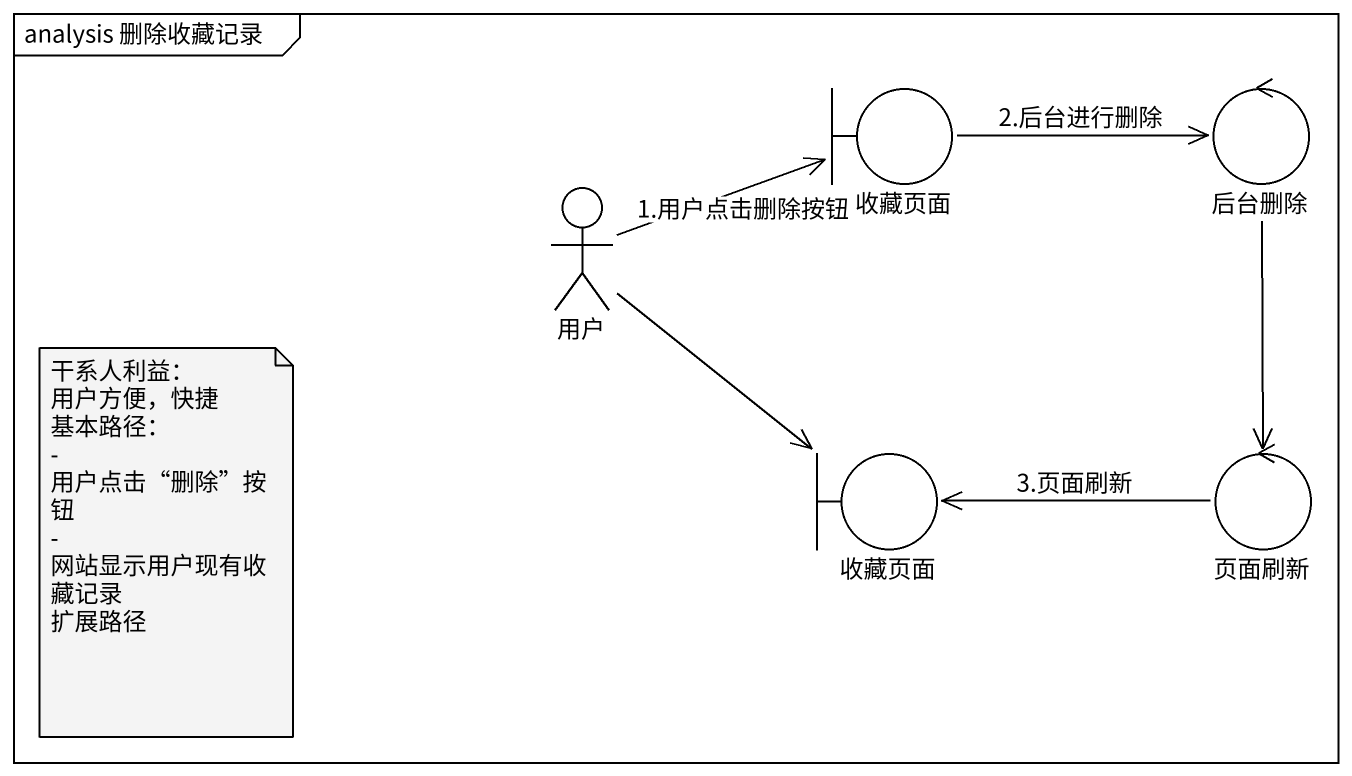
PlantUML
@startuml
mainframe analysis 删除收藏记录
boundary 收藏页面
control 后台删除
actor 用户
boundary "收藏页面" as 收藏页面_2
control 页面刷新
收藏页面 -right-> 后台删除 : 2.后台进行删除
后台删除 --> 页面刷新
用户 -right-> 收藏页面 : 1.用户点击删除按钮
用户 --> 收藏页面_2
页面刷新 -left-> 收藏页面_2 : 3.页面刷新
note as N1
  干系人利益：
  用户方便，快捷
  基本路径：
  - 用户点击“删除”按钮
  - 网站显示用户现有收藏记录
  扩展路径
end note
@enduml
